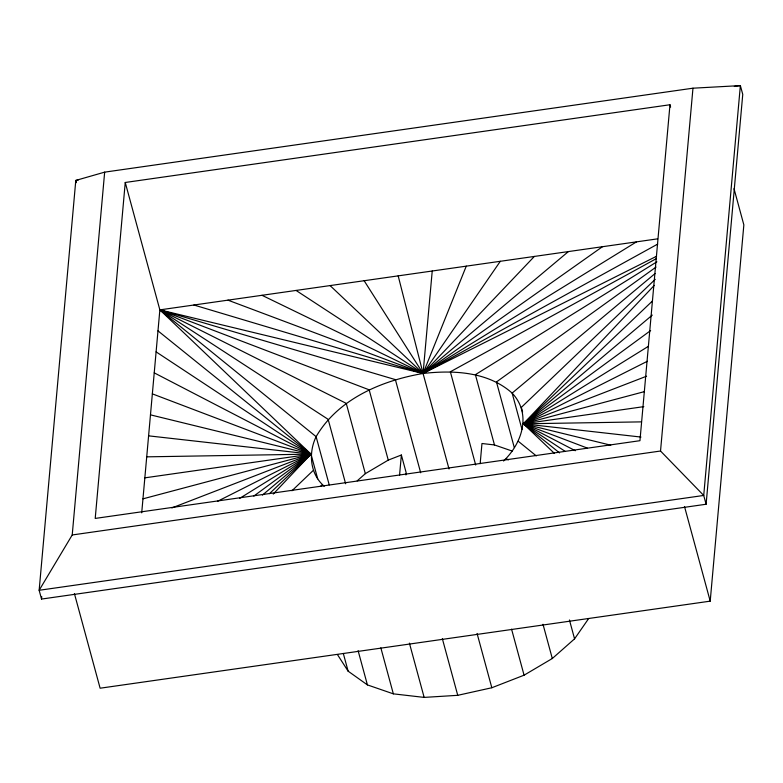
<?xml version="1.0" encoding="UTF-8"?>
<svg xmlns="http://www.w3.org/2000/svg" width="783" height="783" viewBox="0 0 783 783"><rect width="100%" height="100%" fill="white"/><g stroke="black" fill="none" stroke-linecap="round" stroke-linejoin="round"><path stroke-width="1.17" d="M41.538 599.064L39.15 590.284L75.794 180.423L104.658 172.143L692.965 88.195L740.366 85.601L742.754 94.381L706.109 504.242L41.538 599.064L41.753 596.636M734.307 86.463L740.366 85.601L703.721 495.453L39.15 590.284L72.222 534.965L104.658 172.143M125.251 182.478L95.213 518.424L639.946 440.692L669.974 104.746L125.251 182.478L159.859 309.872L141.713 512.836M399.565 475.144L401.366 455.011L388.26 460.11L365.338 473.656L357.195 480.85M405.927 474.948L406.142 472.58L401.366 455.011M432.226 271.006L423.065 373.471L449.021 468.988M480.165 463.683L481.966 443.511L494.484 444.95L512.229 451.077M706.109 504.242L703.721 495.453L660.529 451.018L692.965 88.195M74.405 593.573L100.116 688.208L710.21 601.148L743.85 224.887L734.014 188.674M503.557 461.001C522.163 443.237 531.804 413.962 512.131 393.095C488.034 371.622 453.602 370.007 423.065 373.471C381.722 380.597 338.07 398.88 316.117 436.66C308.208 453.044 309.941 474.048 324.25 486.253M466.267 266.142L423.065 373.471L159.859 309.872L310.988 454.13L317.692 478.834M500.317 261.287L423.065 373.471L193.9 305.008M337.434 654.559L348.122 671.168L367.413 684.9L393.34 693.846L424.151 697.399L457.742 695.324L491.822 687.748L524.072 675.191L552.299 658.513L574.565 638.85L588.689 618.511M273.247 494.063L310.988 454.13L157.98 330.866M554.364 453.347L523.426 423.818L654.265 285.384M534.358 256.433L423.065 373.471L227.951 300.153M291.942 490.794L313.092 470.573M655.254 279.316L521.331 407.385L522.604 412.083M269.479 493.652L310.988 454.13L156.101 351.861M559.542 452.917L523.426 423.818L652.376 301.064M262.432 495.101L310.988 454.13L154.231 372.855M565.209 451.409L523.426 423.818L652.278 315.099M568.409 251.568L423.065 373.471L261.992 295.299M320.423 486.419L322.293 484.863M655.077 273.551L512.131 393.095L521.997 429.407M253.79 496.07L310.988 454.13L152.352 393.859M575.319 450.724L523.426 423.818L650.644 330.553M656.027 267.091L496.461 381.938L514.284 447.533M602.45 246.714L423.065 373.471L296.043 290.434M656.888 261.806L475.389 374.666L494.484 444.95M239.667 498.37L310.988 454.13L150.473 414.853M587.338 448.101L523.426 423.818L648.5 346.252M636.501 241.859L423.065 373.471L330.083 285.58M657.691 244.09L423.065 373.471L364.134 280.715M656.516 258.537L450.352 371.778L475.692 465.014M217.488 501.326L310.988 454.13L148.594 435.847M610.769 445.194L523.426 423.818L647.365 361.266M656.575 256.247L423.065 373.471L398.175 275.861M171.878 507.932L310.988 454.13L146.715 456.841M640.983 437.061L523.426 423.818L646.582 376.202M142.966 498.84L310.988 454.13L144.845 477.845M641.463 421.871L523.426 423.818L644.448 391.617M78.212 180.08L75.794 180.423L76.391 182.625M657.632 238.844L159.859 309.872L316.117 436.66L329.222 484.883M523.426 423.818L643.822 406.641M72.222 534.965L660.529 451.018M506.268 458.603L508.314 459.934M518.297 441.289L536.286 455.892M669.974 104.746L670.62 107.105M684.499 506.513L710.21 601.148M569.437 619.97L574.565 638.85M543.001 624.286L552.299 658.513M511.573 629.16L524.072 675.191M477.072 633.457L491.822 687.748M420.686 472.785L395.376 379.618L159.859 309.872L328.146 419.345L345.646 483.777M442.346 638.674L457.742 695.324M388.26 460.11L369.165 389.826L159.859 309.872L346.243 403.372L365.338 473.656M409.401 643.117L424.151 697.399M380.832 647.815L393.34 693.846M358.105 650.673L367.413 684.9M343.316 653.462L348.122 671.168"/></g></svg>
